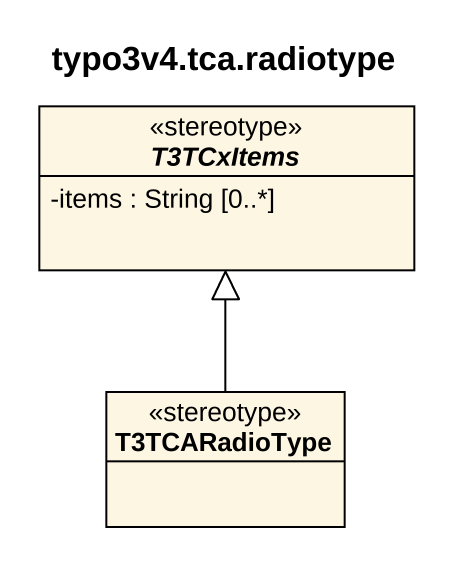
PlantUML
@startuml
title typo3v4.tca.radiotype
hide circle
hide empty members
skinparam classAttributeIconSize 0
abstract class T3TCxItems <<stereotype>> {
  -items : String [0..*]
}
class T3TCARadioType <<stereotype>>
T3TCARadioType -up-|> T3TCxItems
@enduml
